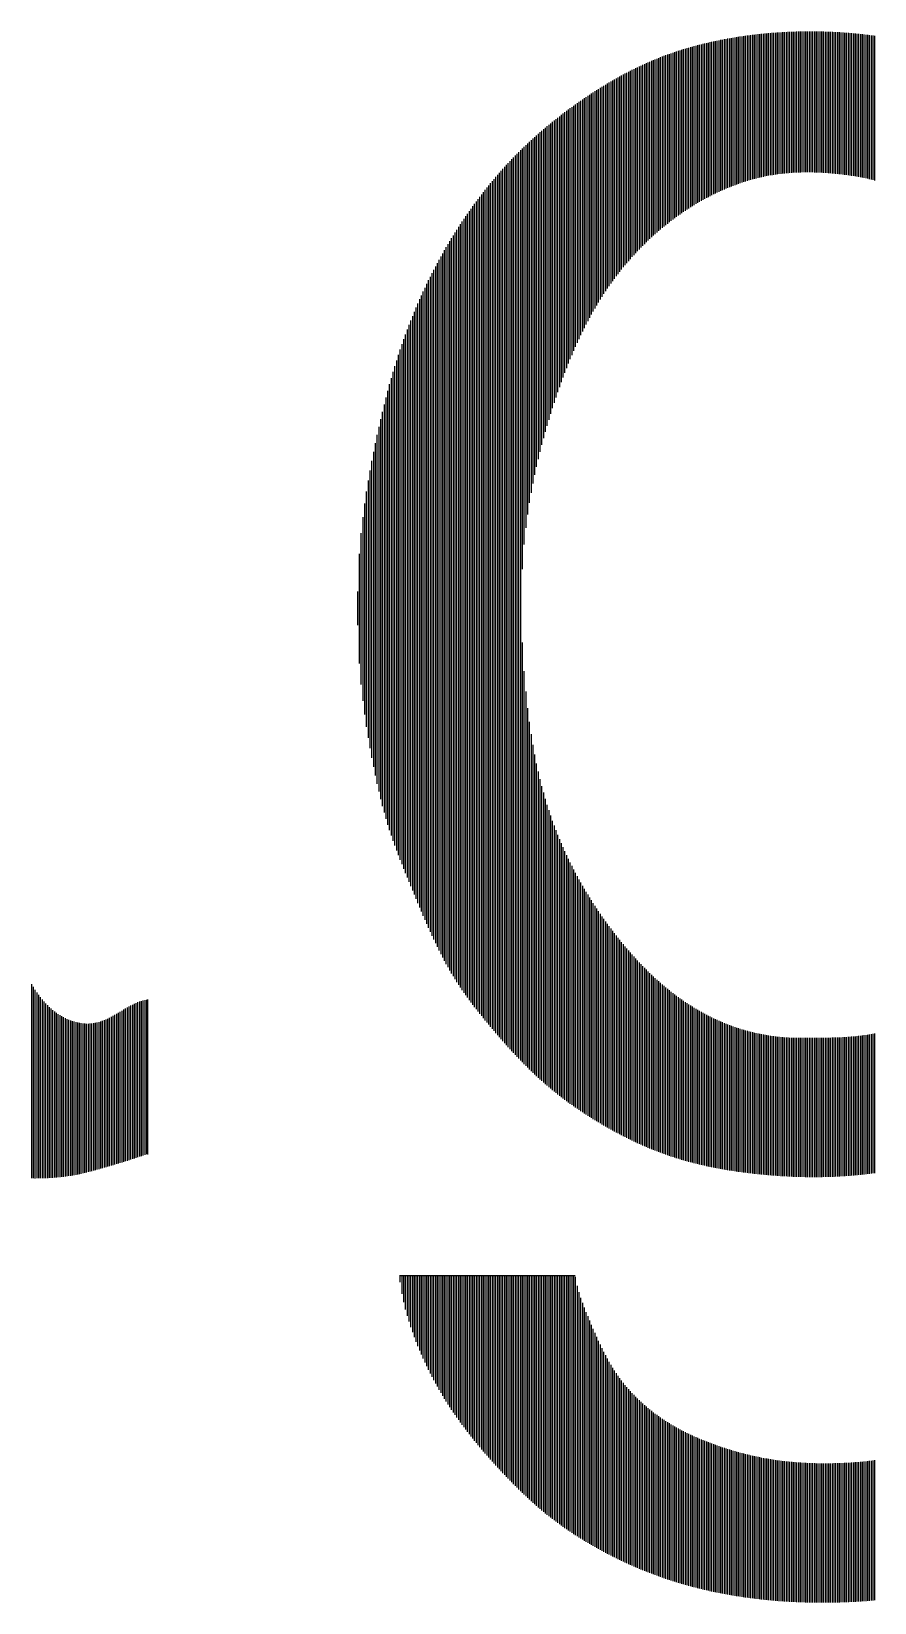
# Model space of a CAD drawing. Extents: x -58 to 5689, y 67 to 4123.
# Drawn here: x 5464.34 to 5485.76, y 299.63 to 339.53 of the extents above; entities that cross this region are included whole.
import ezdxf
from ezdxf.enums import TextEntityAlignment as Align

# ---------------------------------------------------------------- set-up
doc = ezdxf.new("R2010")
doc.units = 0
doc.header["$LTSCALE"] = 30
doc.header["$MEASUREMENT"] = 0
doc.layers.get('0').update_dxf_attribs({"linetype": 'CONTINUOUS'})
doc.layers.add('RLA-FORMATO', color=7, linetype='CONTINUOUS')
doc.layers.add('RLA-LOGO', color=7, linetype='CONTINUOUS')
doc.styles.add('ROMAND', font='romand', dxfattribs={"height": 31.5})
doc.styles.add('ROMANS', font='romans.shx', dxfattribs={"height": 11.25})

# ---------------------------------------------------------------- blocks, each defined once
blk = doc.blocks.new('A$C459C3EB4')
at = {"layer": 'RLA-LOGO', "color": 8, "true_color": 0x707070}
for p, q in [((592.938, -29.921), (592.938, -33.641)), ((592.983, -29.914), (592.983, -33.626)), ((593.028, -29.908), (593.028, -33.611)), ((593.073, -29.901), (593.073, -33.597)), ((593.118, -29.895), (593.118, -33.583)), ((593.163, -29.889), (593.163, -33.569)), ((593.208, -29.884), (593.208, -33.556)), ((593.253, -29.878), (593.253, -33.544)), ((593.298, -29.873), (593.298, -33.532)), ((593.343, -29.867), (593.343, -33.52)), ((593.388, -29.862), (593.388, -33.509)), ((593.433, -29.857), (593.433, -33.498)), ((593.478, -29.853), (593.478, -33.487)), ((593.523, -29.848), (593.523, -33.478)), ((593.568, -29.844), (593.568, -33.468)), ((593.613, -29.839), (593.613, -33.459)), ((593.658, -29.835), (593.658, -33.451)), ((593.703, -29.831), (593.703, -33.442)), ((593.748, -29.828), (593.748, -33.435)), ((593.793, -29.824), (593.793, -33.428)), ((593.838, -29.821), (593.838, -33.421)), ((593.883, -29.818), (593.883, -33.414)), ((593.928, -29.815), (593.928, -33.408)), ((593.973, -29.812), (593.973, -33.403)), ((594.018, -29.809), (594.018, -33.398)), ((594.063, -29.807), (594.063, -33.393)), ((594.108, -29.804), (594.108, -33.389)), ((594.153, -29.802), (594.153, -33.385)), ((594.198, -29.8), (594.198, -33.381)), ((594.243, -29.798), (594.243, -33.378)), ((594.288, -29.796), (594.288, -33.375)), ((594.333, -29.795), (594.333, -33.373)), ((594.378, -29.794), (594.378, -33.37)), ((594.423, -29.792), (594.423, -33.369)), ((594.468, -29.791), (594.468, -33.367)), ((594.513, -29.791), (594.513, -33.366)), ((594.558, -29.79), (594.558, -33.365)), ((594.603, -29.789), (594.603, -33.365)), ((594.648, -29.789), (594.648, -33.365)), ((594.693, -29.789), (594.693, -33.365)), ((594.738, -29.789), (594.738, -33.365)), ((594.783, -29.789), (594.783, -33.366)), ((594.828, -29.789), (594.828, -33.367)), ((594.873, -29.79), (594.873, -33.369)), ((594.918, -29.79), (594.918, -33.371)), ((594.963, -29.791), (594.963, -33.372)), ((595.008, -29.792), (595.008, -33.375)), ((595.053, -29.793), (595.053, -33.377)), ((595.098, -29.795), (595.098, -33.38)), ((595.143, -29.796), (595.143, -33.383)), ((595.188, -29.798), (595.188, -33.387)), ((595.233, -29.8), (595.233, -33.39)), ((595.278, -29.802), (595.278, -33.394)), ((595.323, -29.804), (595.323, -33.398)), ((595.368, -29.806), (595.368, -33.403)), ((595.413, -29.809), (595.413, -33.407)), ((595.458, -29.811), (595.458, -33.412)), ((595.503, -29.814), (595.503, -33.417)), ((595.548, -29.817), (595.548, -33.423)), ((595.593, -29.82), (595.593, -33.428)), ((595.638, -29.824), (595.638, -33.434)), ((595.683, -29.827), (595.683, -33.44)), ((595.728, -29.831), (595.728, -33.446)), ((595.773, -29.835), (595.773, -33.453)), ((595.818, -29.839), (595.818, -33.46)), ((595.863, -29.843), (595.863, -33.467)), ((595.908, -29.847), (595.908, -33.475)), ((595.953, -29.852), (595.953, -33.483)), ((595.998, -29.857), (595.998, -33.491)), ((596.043, -29.861), (596.043, -33.499)), ((596.088, -29.866), (596.088, -33.508)), ((596.133, -29.872), (596.133, -33.518)), ((596.178, -29.877), (596.178, -33.527)), ((596.223, -29.883), (596.223, -33.538)), ((596.268, -29.888), (596.268, -33.548)), ((596.313, -29.894), (596.313, -33.559)), ((596.358, -29.9), (596.358, -33.571)), ((591.273, -30.315), (591.273, -34.533)), ((591.318, -30.3), (591.318, -34.5)), ((591.363, -30.285), (591.363, -34.467)), ((591.408, -30.271), (591.408, -34.436)), ((591.453, -30.256), (591.453, -34.404)), ((591.498, -30.242), (591.498, -34.373)), ((591.543, -30.229), (591.543, -34.343)), ((591.588, -30.215), (591.588, -34.313)), ((591.633, -30.202), (591.633, -34.284)), ((591.678, -30.189), (591.678, -34.255)), ((591.723, -30.176), (591.723, -34.227)), ((591.768, -30.164), (591.768, -34.199)), ((591.813, -30.152), (591.813, -34.171)), ((591.858, -30.14), (591.858, -34.145)), ((591.903, -30.128), (591.903, -34.118)), ((591.948, -30.117), (591.948, -34.092)), ((591.993, -30.106), (591.993, -34.067)), ((592.038, -30.095), (592.038, -34.042)), ((592.083, -30.084), (592.083, -34.018)), ((592.128, -30.074), (592.128, -33.994)), ((592.173, -30.063), (592.173, -33.97)), ((592.218, -30.053), (592.218, -33.947)), ((592.263, -30.043), (592.263, -33.925)), ((592.308, -30.034), (592.308, -33.903)), ((592.353, -30.024), (592.353, -33.881)), ((592.398, -30.015), (592.398, -33.86)), ((592.443, -30.006), (592.443, -33.839)), ((592.488, -29.998), (592.488, -33.819)), ((592.533, -29.989), (592.533, -33.799)), ((592.578, -29.981), (592.578, -33.78)), ((592.623, -29.972), (592.623, -33.761)), ((592.668, -29.965), (592.668, -33.742)), ((592.713, -29.957), (592.713, -33.724)), ((592.758, -29.949), (592.758, -33.707)), ((592.803, -29.942), (592.803, -33.69)), ((592.848, -29.935), (592.848, -33.673)), ((592.893, -29.928), (592.893, -33.657)), ((590.328, -30.702), (590.328, -35.371)), ((590.373, -30.681), (590.373, -35.324)), ((590.418, -30.659), (590.418, -35.278)), ((590.463, -30.638), (590.463, -35.232)), ((590.508, -30.618), (590.508, -35.188)), ((590.553, -30.598), (590.553, -35.144)), ((590.598, -30.578), (590.598, -35.1)), ((590.643, -30.558), (590.643, -35.058)), ((590.688, -30.539), (590.688, -35.016)), ((590.733, -30.52), (590.733, -34.975)), ((590.778, -30.501), (590.778, -34.935)), ((590.823, -30.482), (590.823, -34.895)), ((590.868, -30.464), (590.868, -34.856)), ((590.913, -30.446), (590.913, -34.818)), ((590.958, -30.429), (590.958, -34.78)), ((591.003, -30.412), (591.003, -34.743)), ((591.048, -30.395), (591.048, -34.707)), ((591.093, -30.378), (591.093, -34.671)), ((591.138, -30.362), (591.138, -34.635)), ((591.183, -30.346), (591.183, -34.601)), ((591.228, -30.33), (591.228, -34.567)), ((589.563, -31.114), (589.563, -36.321)), ((589.608, -31.087), (589.608, -36.256)), ((589.653, -31.061), (589.653, -36.192)), ((589.698, -31.035), (589.698, -36.129)), ((589.743, -31.009), (589.743, -36.068)), ((589.788, -30.984), (589.788, -36.008)), ((589.833, -30.959), (589.833, -35.949)), ((589.878, -30.934), (589.878, -35.891)), ((589.923, -30.909), (589.923, -35.835)), ((589.968, -30.885), (589.968, -35.779)), ((590.013, -30.861), (590.013, -35.725)), ((590.058, -30.837), (590.058, -35.672)), ((590.103, -30.814), (590.103, -35.619)), ((590.148, -30.791), (590.148, -35.568)), ((590.193, -30.768), (590.193, -35.517)), ((590.238, -30.746), (590.238, -35.468)), ((590.283, -30.724), (590.283, -35.419)), ((588.933, -31.518), (588.933, -37.412)), ((588.978, -31.487), (588.978, -37.322)), ((589.023, -31.457), (589.023, -37.234)), ((589.068, -31.426), (589.068, -37.147)), ((589.113, -31.397), (589.113, -37.063)), ((589.158, -31.367), (589.158, -36.981)), ((589.203, -31.338), (589.203, -36.901)), ((589.248, -31.309), (589.248, -36.822)), ((589.293, -31.28), (589.293, -36.746)), ((589.338, -31.252), (589.338, -36.671)), ((589.383, -31.223), (589.383, -36.598)), ((589.428, -31.196), (589.428, -36.526)), ((589.473, -31.168), (589.473, -36.456)), ((589.518, -31.141), (589.518, -36.388)), ((588.393, -31.91), (588.393, -38.698)), ((588.438, -31.876), (588.438, -38.575)), ((588.483, -31.842), (588.483, -38.456)), ((588.528, -31.808), (588.528, -38.339)), ((588.573, -31.774), (588.573, -38.225)), ((588.618, -31.741), (588.618, -38.114)), ((588.663, -31.708), (588.663, -38.006)), ((588.708, -31.676), (588.708, -37.901)), ((588.753, -31.644), (588.753, -37.798)), ((588.798, -31.612), (588.798, -37.698)), ((588.843, -31.58), (588.843, -37.601)), ((588.888, -31.549), (588.888, -37.505)), ((587.898, -32.312), (587.898, -40.288)), ((587.943, -32.274), (587.943, -40.12)), ((587.988, -32.235), (587.988, -39.958)), ((588.033, -32.198), (588.033, -39.801)), ((588.078, -32.161), (588.078, -39.65)), ((588.123, -32.124), (588.123, -39.503)), ((588.168, -32.087), (588.168, -39.36)), ((588.213, -32.051), (588.213, -39.221)), ((588.258, -32.015), (588.258, -39.085)), ((588.303, -31.98), (588.303, -38.953)), ((588.348, -31.945), (588.348, -38.824)), ((587.493, -32.678), (587.493, -42.393)), ((587.538, -32.635), (587.538, -42.054)), ((587.583, -32.593), (587.583, -41.762)), ((587.628, -32.552), (587.628, -41.503)), ((587.673, -32.511), (587.673, -41.266)), ((587.718, -32.47), (587.718, -41.047)), ((587.763, -32.43), (587.763, -40.842)), ((587.808, -32.39), (587.808, -40.648)), ((587.853, -32.351), (587.853, -40.464)), ((587.088, -33.084), (587.088, -55.634)), ((587.133, -33.036), (587.133, -55.683)), ((587.178, -32.99), (587.178, -55.732)), ((587.223, -32.943), (587.223, -55.78)), ((587.268, -32.898), (587.268, -55.828)), ((587.313, -32.853), (587.313, -55.875)), ((587.358, -32.808), (587.358, -55.922)), ((587.403, -32.764), (587.403, -43.449)), ((587.448, -32.721), (587.448, -42.817)), ((586.728, -33.484), (586.728, -55.225)), ((586.773, -33.432), (586.773, -55.277)), ((586.818, -33.38), (586.818, -55.329)), ((586.863, -33.329), (586.863, -55.381)), ((586.908, -33.279), (586.908, -55.432)), ((586.953, -33.229), (586.953, -55.483)), ((586.998, -33.18), (586.998, -55.534)), ((587.043, -33.132), (587.043, -55.584)), ((586.413, -33.869), (586.413, -54.848)), ((586.458, -33.812), (586.458, -54.903)), ((586.503, -33.756), (586.503, -54.957)), ((586.548, -33.7), (586.548, -55.011)), ((586.593, -33.645), (586.593, -55.065)), ((586.638, -33.591), (586.638, -55.118)), ((586.683, -33.537), (586.683, -55.172)), ((586.098, -34.291), (586.098, -54.447)), ((586.143, -34.228), (586.143, -54.507)), ((586.188, -34.166), (586.188, -54.565)), ((586.233, -34.105), (586.233, -54.623)), ((586.278, -34.045), (586.278, -54.68)), ((586.323, -33.986), (586.323, -54.736)), ((586.368, -33.927), (586.368, -54.792)), ((585.828, -34.686), (585.828, -54.068)), ((585.873, -34.617), (585.873, -54.135)), ((585.918, -34.55), (585.918, -54.2)), ((585.963, -34.484), (585.963, -54.263)), ((586.008, -34.419), (586.008, -54.326)), ((586.053, -34.354), (586.053, -54.387)), ((585.603, -35.041), (585.603, -53.71)), ((585.648, -34.968), (585.648, -53.785)), ((585.693, -34.896), (585.693, -53.859)), ((585.738, -34.825), (585.738, -53.93)), ((585.783, -34.755), (585.783, -54)), ((585.333, -35.505), (585.333, -53.219)), ((585.378, -35.425), (585.378, -53.305)), ((585.423, -35.346), (585.423, -53.39)), ((585.468, -35.268), (585.468, -53.473)), ((585.513, -35.191), (585.513, -53.554)), ((585.558, -35.116), (585.558, -53.633)), ((585.153, -35.841), (585.153, -52.852)), ((585.198, -35.755), (585.198, -52.946)), ((585.243, -35.671), (585.243, -53.039)), ((585.288, -35.587), (585.288, -53.13)), ((584.928, -36.297), (584.928, -52.352)), ((584.973, -36.202), (584.973, -52.456)), ((585.018, -36.109), (585.018, -52.557)), ((585.063, -36.018), (585.063, -52.657)), ((585.108, -35.929), (585.108, -52.755)), ((584.748, -36.694), (584.748, -51.928)), ((584.793, -36.592), (584.793, -52.036)), ((584.838, -36.491), (584.838, -52.142)), ((584.883, -36.393), (584.883, -52.248)), ((584.613, -37.016), (584.613, -51.602)), ((584.658, -36.906), (584.658, -51.711)), ((584.703, -36.799), (584.703, -51.82)), ((584.433, -37.482), (584.433, -51.163)), ((584.478, -37.361), (584.478, -51.273)), ((584.523, -37.243), (584.523, -51.383)), ((584.568, -37.128), (584.568, -51.493)), ((584.298, -37.866), (584.298, -50.823)), ((584.343, -37.734), (584.343, -50.938)), ((584.388, -37.607), (584.388, -51.051)), ((584.163, -38.287), (584.163, -50.465)), ((584.208, -38.142), (584.208, -50.587)), ((584.253, -38.002), (584.253, -50.707)), ((584.073, -38.59), (584.073, -50.21)), ((584.118, -38.436), (584.118, -50.34)), ((583.938, -39.085), (583.938, -49.785)), ((583.983, -38.915), (583.983, -49.934)), ((584.028, -38.75), (584.028, -50.075)), ((583.848, -39.445), (583.848, -49.46)), ((583.893, -39.262), (583.893, -49.627)), ((583.758, -39.829), (583.758, -49.095)), ((583.803, -39.634), (583.803, -49.283)), ((583.668, -40.242), (583.668, -48.687)), ((583.713, -40.032), (583.713, -48.896)), ((583.578, -40.691), (583.578, -48.236)), ((583.623, -40.461), (583.623, -48.467)), ((583.533, -40.935), (583.533, -47.993)), ((583.443, -41.473), (583.443, -47.45)), ((583.488, -41.194), (583.488, -47.732)), ((583.398, -41.779), (583.398, -47.139)), ((583.353, -42.124), (583.353, -46.787)), ((583.308, -42.529), (583.308, -46.372)), ((583.263, -43.053), (583.263, -45.838)), ((583.218, -44.014), (583.218, -44.866)), ((587.403, -45.309), (587.403, -55.968)), ((587.448, -46.034), (587.448, -56.014)), ((587.493, -46.552), (587.493, -56.059)), ((587.538, -46.972), (587.538, -56.104)), ((587.583, -47.326), (587.583, -56.148)), ((587.628, -47.634), (587.628, -56.192)), ((587.673, -47.907), (587.673, -56.235)), ((587.718, -48.153), (587.718, -56.278)), ((587.763, -48.377), (587.763, -56.32)), ((587.808, -48.583), (587.808, -56.361)), ((587.853, -48.774), (587.853, -56.402)), ((587.898, -48.953), (587.898, -56.443)), ((587.943, -49.12), (587.943, -56.482)), ((587.988, -49.278), (587.988, -56.522)), ((588.033, -49.427), (588.033, -56.561)), ((588.078, -49.569), (588.078, -56.599)), ((588.123, -49.704), (588.123, -56.636)), ((588.168, -49.832), (588.168, -56.673)), ((588.213, -49.956), (588.213, -56.71)), ((588.258, -50.074), (588.258, -56.746)), ((588.303, -50.188), (588.303, -56.782)), ((588.348, -50.298), (588.348, -56.817)), ((588.393, -50.405), (588.393, -56.852)), ((588.438, -50.508), (588.438, -56.886)), ((588.483, -50.608), (588.483, -56.92)), ((588.528, -50.706), (588.528, -56.953)), ((588.573, -50.801), (588.573, -56.986)), ((588.618, -50.893), (588.618, -57.019)), ((588.663, -50.983), (588.663, -57.051)), ((588.708, -51.071), (588.708, -57.083)), ((588.753, -51.157), (588.753, -57.114)), ((588.798, -51.241), (588.798, -57.145)), ((588.843, -51.323), (588.843, -57.176)), ((588.888, -51.404), (588.888, -57.206)), ((588.933, -51.483), (588.933, -57.236)), ((588.978, -51.56), (588.978, -57.265)), ((589.023, -51.636), (589.023, -57.295)), ((589.068, -51.71), (589.068, -57.324)), ((589.113, -51.783), (589.113, -57.352)), ((589.158, -51.855), (589.158, -57.381)), ((589.203, -51.926), (589.203, -57.409)), ((589.248, -51.995), (589.248, -57.437)), ((589.293, -52.063), (589.293, -57.464)), ((589.338, -52.131), (589.338, -57.491)), ((589.383, -52.197), (589.383, -57.518)), ((589.428, -52.262), (589.428, -57.545)), ((589.473, -52.326), (589.473, -57.571)), ((589.518, -52.389), (589.518, -57.597)), ((589.563, -52.451), (589.563, -57.623)), ((589.608, -52.512), (589.608, -57.648)), ((589.653, -52.572), (589.653, -57.674)), ((589.698, -52.632), (589.698, -57.699)), ((589.743, -52.69), (589.743, -57.723)), ((589.788, -52.748), (589.788, -57.748)), ((589.833, -52.805), (589.833, -57.772)), ((589.878, -52.861), (589.878, -57.796)), ((589.923, -52.917), (589.923, -57.819)), ((589.968, -52.971), (589.968, -57.842)), ((590.013, -53.025), (590.013, -57.865)), ((590.058, -53.079), (590.058, -57.888)), ((590.103, -53.131), (590.103, -57.91)), ((590.148, -53.183), (590.148, -57.932)), ((590.193, -53.234), (590.193, -57.954)), ((590.238, -53.284), (590.238, -57.976)), ((590.283, -53.333), (590.283, -57.997)), ((590.328, -53.382), (590.328, -58.018)), ((590.373, -53.43), (590.373, -58.038)), ((590.418, -53.477), (590.418, -58.059)), ((590.463, -53.524), (590.463, -58.079)), ((590.508, -53.57), (590.508, -58.098)), ((590.553, -53.615), (590.553, -58.118)), ((590.598, -53.659), (590.598, -58.137)), ((590.643, -53.703), (590.643, -58.156)), ((590.688, -53.746), (590.688, -58.174)), ((590.733, -53.788), (590.733, -58.192)), ((590.778, -53.83), (590.778, -58.21)), ((574.934, -53.98), (574.934, -58.915)), ((574.979, -54.055), (574.979, -58.915)), ((575.024, -54.126), (575.024, -58.916)), ((575.069, -54.193), (575.069, -58.915)), ((575.114, -54.256), (575.114, -58.915)), ((590.823, -53.871), (590.823, -58.228)), ((590.868, -53.911), (590.868, -58.245)), ((590.913, -53.951), (590.913, -58.262)), ((590.958, -53.99), (590.958, -58.279)), ((591.003, -54.028), (591.003, -58.295)), ((591.048, -54.066), (591.048, -58.311)), ((591.093, -54.103), (591.093, -58.327)), ((591.138, -54.139), (591.138, -58.343)), ((591.183, -54.175), (591.183, -58.358)), ((591.228, -54.21), (591.228, -58.373)), ((591.273, -54.244), (591.273, -58.387)), ((575.159, -54.315), (575.159, -58.914)), ((575.204, -54.372), (575.204, -58.913)), ((575.249, -54.424), (575.249, -58.912)), ((575.294, -54.474), (575.294, -58.91)), ((575.339, -54.521), (575.339, -58.908)), ((575.384, -54.564), (575.384, -58.905)), ((575.429, -54.605), (575.429, -58.903)), ((575.474, -54.644), (575.474, -58.9)), ((577.229, -54.658), (577.229, -58.509)), ((577.274, -54.631), (577.274, -58.495)), ((577.319, -54.604), (577.319, -58.481)), ((577.364, -54.578), (577.364, -58.467)), ((577.409, -54.552), (577.409, -58.453)), ((577.454, -54.528), (577.454, -58.438)), ((577.499, -54.505), (577.499, -58.424)), ((577.544, -54.483), (577.544, -58.409)), ((577.589, -54.463), (577.589, -58.394)), ((577.634, -54.444), (577.634, -58.379)), ((577.679, -54.428), (577.679, -58.363)), ((577.724, -54.413), (577.724, -58.348)), ((577.769, -54.399), (577.769, -58.332)), ((577.814, -54.388), (577.814, -58.315)), ((577.859, -54.378), (577.859, -58.299)), ((577.887, -54.373), (577.887, -58.289)), ((591.318, -54.278), (591.318, -58.401)), ((591.363, -54.311), (591.363, -58.415)), ((591.408, -54.344), (591.408, -58.429)), ((591.453, -54.376), (591.453, -58.442)), ((591.498, -54.407), (591.498, -58.456)), ((591.543, -54.438), (591.543, -58.468)), ((591.588, -54.468), (591.588, -58.481)), ((591.633, -54.498), (591.633, -58.493)), ((591.678, -54.527), (591.678, -58.505)), ((591.723, -54.555), (591.723, -58.517)), ((591.768, -54.583), (591.768, -58.529)), ((591.813, -54.61), (591.813, -58.54)), ((591.858, -54.637), (591.858, -58.551)), ((591.903, -54.663), (591.903, -58.562)), ((575.519, -54.679), (575.519, -58.896)), ((575.564, -54.713), (575.564, -58.892)), ((575.609, -54.744), (575.609, -58.888)), ((575.654, -54.773), (575.654, -58.884)), ((575.699, -54.8), (575.699, -58.879)), ((575.744, -54.825), (575.744, -58.873)), ((575.789, -54.847), (575.789, -58.868)), ((575.834, -54.869), (575.834, -58.862)), ((575.879, -54.888), (575.879, -58.855)), ((575.924, -54.906), (575.924, -58.848)), ((575.969, -54.921), (575.969, -58.841)), ((576.014, -54.936), (576.014, -58.833)), ((576.059, -54.948), (576.059, -58.824)), ((576.104, -54.959), (576.104, -58.816)), ((576.149, -54.968), (576.149, -58.806)), ((576.194, -54.976), (576.194, -58.797)), ((576.239, -54.982), (576.239, -58.786)), ((576.284, -54.986), (576.284, -58.776)), ((576.329, -54.988), (576.329, -58.765)), ((576.374, -54.988), (576.374, -58.754)), ((576.419, -54.987), (576.419, -58.743)), ((576.464, -54.983), (576.464, -58.731)), ((576.509, -54.978), (576.509, -58.719)), ((576.554, -54.97), (576.554, -58.706)), ((576.599, -54.96), (576.599, -58.694)), ((576.644, -54.948), (576.644, -58.681)), ((576.689, -54.934), (576.689, -58.669)), ((576.734, -54.918), (576.734, -58.656)), ((576.779, -54.901), (576.779, -58.643)), ((576.824, -54.882), (576.824, -58.63)), ((576.869, -54.861), (576.869, -58.616)), ((576.914, -54.839), (576.914, -58.603)), ((576.959, -54.816), (576.959, -58.59)), ((577.004, -54.792), (577.004, -58.577)), ((577.049, -54.766), (577.049, -58.563)), ((577.094, -54.74), (577.094, -58.55)), ((577.139, -54.713), (577.139, -58.536)), ((577.184, -54.686), (577.184, -58.523)), ((591.948, -54.689), (591.948, -58.572)), ((591.993, -54.713), (591.993, -58.583)), ((592.038, -54.738), (592.038, -58.593)), ((592.083, -54.762), (592.083, -58.603)), ((592.128, -54.785), (592.128, -58.612)), ((592.173, -54.808), (592.173, -58.622)), ((592.218, -54.83), (592.218, -58.631)), ((592.263, -54.852), (592.263, -58.64)), ((592.308, -54.873), (592.308, -58.649)), ((592.353, -54.894), (592.353, -58.657)), ((592.398, -54.914), (592.398, -58.666)), ((592.443, -54.934), (592.443, -58.674)), ((592.488, -54.953), (592.488, -58.682)), ((592.533, -54.972), (592.533, -58.69)), ((592.578, -54.99), (592.578, -58.697)), ((592.623, -55.008), (592.623, -58.705)), ((592.668, -55.025), (592.668, -58.712)), ((592.713, -55.042), (592.713, -58.719)), ((592.758, -55.058), (592.758, -58.726)), ((592.803, -55.074), (592.803, -58.733)), ((592.848, -55.089), (592.848, -58.74)), ((592.893, -55.104), (592.893, -58.746)), ((592.938, -55.119), (592.938, -58.752)), ((592.983, -55.133), (592.983, -58.758)), ((593.028, -55.146), (593.028, -58.764)), ((593.073, -55.159), (593.073, -58.77)), ((593.118, -55.172), (593.118, -58.776)), ((593.163, -55.184), (593.163, -58.781)), ((593.208, -55.195), (593.208, -58.787)), ((593.253, -55.207), (593.253, -58.792)), ((593.298, -55.217), (593.298, -58.797)), ((593.343, -55.228), (593.343, -58.802)), ((593.388, -55.237), (593.388, -58.807)), ((593.433, -55.247), (593.433, -58.811)), ((593.478, -55.256), (593.478, -58.816)), ((593.523, -55.264), (593.523, -58.82)), ((593.568, -55.272), (593.568, -58.824)), ((593.613, -55.28), (593.613, -58.829)), ((593.658, -55.287), (593.658, -58.833)), ((593.703, -55.294), (593.703, -58.836)), ((593.748, -55.301), (593.748, -58.84)), ((593.793, -55.307), (593.793, -58.844)), ((593.838, -55.312), (593.838, -58.847)), ((593.883, -55.318), (593.883, -58.85)), ((593.928, -55.322), (593.928, -58.853)), ((593.973, -55.327), (593.973, -58.856)), ((594.018, -55.331), (594.018, -58.859)), ((594.063, -55.335), (594.063, -58.862)), ((594.108, -55.338), (594.108, -58.864)), ((594.153, -55.341), (594.153, -58.867)), ((594.198, -55.343), (594.198, -58.869)), ((594.243, -55.345), (594.243, -58.871)), ((594.288, -55.347), (594.288, -58.873)), ((594.333, -55.348), (594.333, -58.875)), ((594.378, -55.349), (594.378, -58.876)), ((594.423, -55.35), (594.423, -58.878)), ((594.468, -55.35), (594.468, -58.879)), ((594.513, -55.351), (594.513, -58.88)), ((594.558, -55.35), (594.558, -58.881)), ((594.603, -55.35), (594.603, -58.882)), ((594.648, -55.35), (594.648, -58.883)), ((594.693, -55.349), (594.693, -58.883)), ((594.738, -55.349), (594.738, -58.883)), ((594.783, -55.348), (594.783, -58.884)), ((594.828, -55.347), (594.828, -58.884)), ((594.873, -55.346), (594.873, -58.884)), ((594.918, -55.346), (594.918, -58.883)), ((594.963, -55.345), (594.963, -58.883)), ((595.008, -55.345), (595.008, -58.882)), ((595.053, -55.344), (595.053, -58.881)), ((595.098, -55.344), (595.098, -58.88)), ((595.143, -55.344), (595.143, -58.879)), ((595.188, -55.343), (595.188, -58.878)), ((595.233, -55.343), (595.233, -58.876)), ((595.278, -55.342), (595.278, -58.875)), ((595.323, -55.342), (595.323, -58.873)), ((595.368, -55.34), (595.368, -58.871)), ((595.413, -55.339), (595.413, -58.869)), ((595.458, -55.337), (595.458, -58.866)), ((595.503, -55.335), (595.503, -58.864)), ((595.548, -55.333), (595.548, -58.861)), ((595.593, -55.331), (595.593, -58.858)), ((595.638, -55.328), (595.638, -58.855)), ((595.683, -55.325), (595.683, -58.852)), ((595.728, -55.321), (595.728, -58.849)), ((595.773, -55.317), (595.773, -58.845)), ((595.818, -55.313), (595.818, -58.841)), ((595.863, -55.309), (595.863, -58.837)), ((595.908, -55.304), (595.908, -58.833)), ((595.953, -55.299), (595.953, -58.829)), ((595.998, -55.294), (595.998, -58.824)), ((596.043, -55.288), (596.043, -58.819)), ((596.088, -55.282), (596.088, -58.814)), ((596.133, -55.276), (596.133, -58.809)), ((596.178, -55.269), (596.178, -58.804)), ((596.223, -55.262), (596.223, -58.798)), ((596.268, -55.254), (596.268, -58.793)), ((596.313, -55.246), (596.313, -58.787)), ((596.358, -55.238), (596.358, -58.781)), ((577.887, -58.289), (577.905, -58.297)), ((584.284, -61.384), (588.748, -61.384)), ((584.298, -61.384), (584.298, -61.554)), ((584.343, -61.384), (584.343, -61.851)), ((584.388, -61.384), (584.388, -62.063)), ((584.433, -61.384), (584.433, -62.242)), ((584.478, -61.384), (584.478, -62.403)), ((584.523, -61.384), (584.523, -62.552)), ((584.568, -61.384), (584.568, -62.691)), ((584.613, -61.384), (584.613, -62.823)), ((584.658, -61.384), (584.658, -62.947)), ((584.703, -61.384), (584.703, -63.065)), ((584.748, -61.384), (584.748, -63.179)), ((584.793, -61.384), (584.793, -63.287)), ((584.838, -61.384), (584.838, -63.392)), ((584.883, -61.384), (584.883, -63.493)), ((584.928, -61.384), (584.928, -63.591)), ((584.973, -61.384), (584.973, -63.686)), ((585.018, -61.384), (585.018, -63.778)), ((585.063, -61.384), (585.063, -63.868)), ((585.108, -61.384), (585.108, -63.955)), ((585.153, -61.384), (585.153, -64.04)), ((585.198, -61.384), (585.198, -64.123)), ((585.243, -61.384), (585.243, -64.204)), ((585.288, -61.384), (585.288, -64.284)), ((585.333, -61.384), (585.333, -64.361)), ((585.378, -61.384), (585.378, -64.437)), ((585.423, -61.384), (585.423, -64.511)), ((585.468, -61.384), (585.468, -64.584)), ((585.513, -61.384), (585.513, -64.655)), ((585.558, -61.384), (585.558, -64.724)), ((585.603, -61.384), (585.603, -64.792)), ((585.648, -61.384), (585.648, -64.859)), ((585.693, -61.384), (585.693, -64.925)), ((585.738, -61.384), (585.738, -64.989)), ((585.783, -61.384), (585.783, -65.052)), ((585.828, -61.384), (585.828, -65.115)), ((585.873, -61.384), (585.873, -65.176)), ((585.918, -61.384), (585.918, -65.236)), ((585.963, -61.384), (585.963, -65.296)), ((586.008, -61.384), (586.008, -65.354)), ((586.053, -61.384), (586.053, -65.412)), ((586.098, -61.384), (586.098, -65.469)), ((586.143, -61.384), (586.143, -65.526)), ((586.188, -61.384), (586.188, -65.581)), ((586.233, -61.384), (586.233, -65.636)), ((586.278, -61.384), (586.278, -65.691)), ((586.323, -61.384), (586.323, -65.745)), ((586.368, -61.384), (586.368, -65.798)), ((586.413, -61.384), (586.413, -65.85)), ((586.458, -61.384), (586.458, -65.903)), ((586.503, -61.384), (586.503, -65.954)), ((586.548, -61.384), (586.548, -66.005)), ((586.593, -61.384), (586.593, -66.056)), ((586.638, -61.384), (586.638, -66.106)), ((586.683, -61.384), (586.683, -66.156)), ((586.728, -61.384), (586.728, -66.206)), ((586.773, -61.384), (586.773, -66.255)), ((586.818, -61.384), (586.818, -66.303)), ((586.863, -61.384), (586.863, -66.352)), ((586.908, -61.384), (586.908, -66.4)), ((586.953, -61.384), (586.953, -66.448)), ((586.998, -61.384), (586.998, -66.495)), ((587.043, -61.384), (587.043, -66.542)), ((587.088, -61.384), (587.088, -66.588)), ((587.133, -61.384), (587.133, -66.634)), ((587.178, -61.384), (587.178, -66.68)), ((587.223, -61.384), (587.223, -66.725)), ((587.268, -61.384), (587.268, -66.77)), ((587.313, -61.384), (587.313, -66.815)), ((587.358, -61.384), (587.358, -66.859)), ((587.403, -61.384), (587.403, -66.902)), ((587.448, -61.384), (587.448, -66.945)), ((587.493, -61.384), (587.493, -66.988)), ((587.538, -61.384), (587.538, -67.03)), ((587.583, -61.384), (587.583, -67.071)), ((587.628, -61.384), (587.628, -67.112)), ((587.673, -61.384), (587.673, -67.153)), ((587.718, -61.384), (587.718, -67.193)), ((587.763, -61.384), (587.763, -67.233)), ((587.808, -61.384), (587.808, -67.272)), ((587.853, -61.384), (587.853, -67.31)), ((587.898, -61.384), (587.898, -67.348)), ((587.943, -61.384), (587.943, -67.386)), ((587.988, -61.384), (587.988, -67.423)), ((588.033, -61.384), (588.033, -67.459)), ((588.078, -61.384), (588.078, -67.495)), ((588.123, -61.384), (588.123, -67.53)), ((588.168, -61.384), (588.168, -67.565)), ((588.213, -61.384), (588.213, -67.599)), ((588.258, -61.384), (588.258, -67.633)), ((588.303, -61.384), (588.303, -67.667)), ((588.348, -61.384), (588.348, -67.699)), ((588.393, -61.384), (588.393, -67.732)), ((588.438, -61.384), (588.438, -67.764)), ((588.483, -61.384), (588.483, -67.796)), ((588.528, -61.384), (588.528, -67.827)), ((588.573, -61.384), (588.573, -67.858)), ((588.618, -61.384), (588.618, -67.888)), ((588.663, -61.384), (588.663, -67.918)), ((588.708, -61.384), (588.708, -67.948)), ((588.753, -61.418), (588.753, -67.977)), ((588.798, -61.641), (588.798, -68.006)), ((588.843, -61.808), (588.843, -68.034)), ((588.888, -61.95), (588.888, -68.063)), ((588.933, -62.078), (588.933, -68.09)), ((588.978, -62.197), (588.978, -68.118)), ((589.023, -62.31), (589.023, -68.145)), ((589.068, -62.419), (589.068, -68.172)), ((589.113, -62.526), (589.113, -68.198)), ((589.158, -62.632), (589.158, -68.225)), ((589.203, -62.737), (589.203, -68.25)), ((589.248, -62.841), (589.248, -68.276)), ((589.293, -62.943), (589.293, -68.301)), ((589.338, -63.042), (589.338, -68.326)), ((589.383, -63.139), (589.383, -68.351)), ((589.428, -63.232), (589.428, -68.375)), ((589.473, -63.323), (589.473, -68.4)), ((589.518, -63.41), (589.518, -68.423)), ((589.563, -63.494), (589.563, -68.447)), ((589.608, -63.575), (589.608, -68.47)), ((589.653, -63.652), (589.653, -68.493)), ((589.698, -63.726), (589.698, -68.516)), ((589.743, -63.797), (589.743, -68.539)), ((589.788, -63.864), (589.788, -68.561)), ((589.833, -63.929), (589.833, -68.583)), ((589.878, -63.991), (589.878, -68.605)), ((589.923, -64.051), (589.923, -68.626)), ((589.968, -64.109), (589.968, -68.648)), ((590.013, -64.164), (590.013, -68.669)), ((590.058, -64.218), (590.058, -68.689)), ((590.103, -64.27), (590.103, -68.71)), ((590.148, -64.32), (590.148, -68.73)), ((590.193, -64.369), (590.193, -68.75)), ((590.238, -64.416), (590.238, -68.77)), ((590.283, -64.462), (590.283, -68.79)), ((590.328, -64.507), (590.328, -68.809)), ((590.373, -64.55), (590.373, -68.828)), ((590.418, -64.592), (590.418, -68.847)), ((590.463, -64.633), (590.463, -68.865)), ((590.508, -64.673), (590.508, -68.883)), ((590.553, -64.712), (590.553, -68.901)), ((590.598, -64.75), (590.598, -68.919)), ((590.643, -64.787), (590.643, -68.937)), ((590.688, -64.823), (590.688, -68.954)), ((590.733, -64.858), (590.733, -68.971)), ((590.778, -64.892), (590.778, -68.988)), ((590.823, -64.925), (590.823, -69.005)), ((590.868, -64.957), (590.868, -69.021)), ((590.913, -64.989), (590.913, -69.037)), ((590.958, -65.02), (590.958, -69.053)), ((591.003, -65.05), (591.003, -69.068)), ((591.048, -65.079), (591.048, -69.084)), ((591.093, -65.108), (591.093, -69.099)), ((591.138, -65.136), (591.138, -69.114)), ((591.183, -65.163), (591.183, -69.128)), ((591.228, -65.19), (591.228, -69.143)), ((591.273, -65.216), (591.273, -69.157)), ((591.318, -65.241), (591.318, -69.171)), ((591.363, -65.266), (591.363, -69.185)), ((591.408, -65.291), (591.408, -69.198)), ((591.453, -65.315), (591.453, -69.212)), ((591.498, -65.338), (591.498, -69.225)), ((591.543, -65.361), (591.543, -69.237)), ((591.588, -65.383), (591.588, -69.25)), ((591.633, -65.405), (591.633, -69.263)), ((591.678, -65.427), (591.678, -69.275)), ((591.723, -65.448), (591.723, -69.287)), ((591.768, -65.468), (591.768, -69.299)), ((591.813, -65.488), (591.813, -69.31)), ((591.858, -65.508), (591.858, -69.322)), ((591.903, -65.528), (591.903, -69.333)), ((591.948, -65.547), (591.948, -69.344)), ((591.993, -65.565), (591.993, -69.354)), ((592.038, -65.583), (592.038, -69.365)), ((592.083, -65.601), (592.083, -69.375)), ((592.128, -65.619), (592.128, -69.386)), ((592.173, -65.636), (592.173, -69.396)), ((592.218, -65.653), (592.218, -69.405)), ((592.263, -65.669), (592.263, -69.415)), ((592.308, -65.686), (592.308, -69.424)), ((592.353, -65.701), (592.353, -69.434)), ((592.398, -65.717), (592.398, -69.443)), ((592.443, -65.732), (592.443, -69.452)), ((592.488, -65.748), (592.488, -69.46)), ((592.533, -65.762), (592.533, -69.469)), ((592.578, -65.777), (592.578, -69.477)), ((592.623, -65.791), (592.623, -69.485)), ((592.668, -65.805), (592.668, -69.493)), ((592.713, -65.819), (592.713, -69.501)), ((592.758, -65.832), (592.758, -69.509)), ((592.803, -65.845), (592.803, -69.516)), ((592.848, -65.858), (592.848, -69.523)), ((592.893, -65.871), (592.893, -69.53)), ((592.938, -65.883), (592.938, -69.537)), ((592.983, -65.895), (592.983, -69.544)), ((593.028, -65.907), (593.028, -69.551)), ((593.073, -65.918), (593.073, -69.557)), ((593.118, -65.93), (593.118, -69.563)), ((593.163, -65.94), (593.163, -69.57)), ((593.208, -65.951), (593.208, -69.575)), ((593.253, -65.961), (593.253, -69.581)), ((593.298, -65.972), (593.298, -69.587)), ((593.343, -65.981), (593.343, -69.592)), ((593.388, -65.991), (593.388, -69.598)), ((593.433, -66), (593.433, -69.603)), ((593.478, -66.009), (593.478, -69.608)), ((593.523, -66.018), (593.523, -69.613)), ((593.568, -66.026), (593.568, -69.617)), ((593.613, -66.034), (593.613, -69.622)), ((593.658, -66.042), (593.658, -69.626)), ((593.703, -66.049), (593.703, -69.63)), ((593.748, -66.057), (593.748, -69.634)), ((593.793, -66.064), (593.793, -69.638)), ((593.838, -66.07), (593.838, -69.642)), ((593.883, -66.077), (593.883, -69.646)), ((593.928, -66.083), (593.928, -69.649)), ((593.973, -66.089), (593.973, -69.652)), ((594.018, -66.094), (594.018, -69.656)), ((594.063, -66.099), (594.063, -69.659)), ((594.108, -66.104), (594.108, -69.661)), ((594.153, -66.109), (594.153, -69.664)), ((594.198, -66.114), (594.198, -69.667)), ((594.243, -66.118), (594.243, -69.669)), ((594.288, -66.122), (594.288, -69.671)), ((594.333, -66.126), (594.333, -69.674)), ((594.378, -66.129), (594.378, -69.676)), ((594.423, -66.132), (594.423, -69.678)), ((594.468, -66.135), (594.468, -69.679)), ((594.513, -66.138), (594.513, -69.681)), ((594.558, -66.141), (594.558, -69.682)), ((594.603, -66.143), (594.603, -69.684)), ((594.648, -66.145), (594.648, -69.685)), ((594.693, -66.147), (594.693, -69.686)), ((594.738, -66.149), (594.738, -69.687)), ((594.783, -66.15), (594.783, -69.688)), ((594.828, -66.152), (594.828, -69.688)), ((594.873, -66.153), (594.873, -69.689)), ((594.918, -66.153), (594.918, -69.689)), ((594.963, -66.154), (594.963, -69.689)), ((595.008, -66.154), (595.008, -69.689)), ((595.053, -66.155), (595.053, -69.689)), ((595.098, -66.155), (595.098, -69.689)), ((595.143, -66.155), (595.143, -69.689)), ((595.188, -66.154), (595.188, -69.689)), ((595.233, -66.154), (595.233, -69.688)), ((595.278, -66.153), (595.278, -69.688)), ((595.323, -66.152), (595.323, -69.687)), ((595.368, -66.151), (595.368, -69.686)), ((595.413, -66.15), (595.413, -69.685)), ((595.458, -66.148), (595.458, -69.684)), ((595.503, -66.147), (595.503, -69.682)), ((595.548, -66.145), (595.548, -69.681)), ((595.593, -66.143), (595.593, -69.679)), ((595.638, -66.141), (595.638, -69.678)), ((595.683, -66.138), (595.683, -69.676)), ((595.728, -66.136), (595.728, -69.674)), ((595.773, -66.133), (595.773, -69.672)), ((595.818, -66.13), (595.818, -69.669)), ((595.863, -66.127), (595.863, -69.667)), ((595.908, -66.124), (595.908, -69.664)), ((595.953, -66.12), (595.953, -69.662)), ((595.998, -66.116), (595.998, -69.659)), ((596.043, -66.112), (596.043, -69.656)), ((596.088, -66.107), (596.088, -69.653)), ((596.133, -66.103), (596.133, -69.649)), ((596.178, -66.098), (596.178, -69.646)), ((596.223, -66.093), (596.223, -69.642)), ((596.268, -66.087), (596.268, -69.638)), ((596.313, -66.081), (596.313, -69.635)), ((596.358, -66.075), (596.358, -69.63))]:
    blk.add_line(p, q, dxfattribs=at)
blk = doc.blocks.new('viñeta-rl')
blk.add_blockref('A$C459C3EB4', (-797.494, 299.998))
at = {"layer": 'RLA-FORMATO', "color": 4, "style": 'ROMAND'}
for tag, p in [('DESAR', (-1255.783, 233.263)), ('PRELIM', (-1123.111, 233.263)), ('PROP', (-989.639, 233.263)), ('CONST', (-823.737, 233.263))]:
    blk.add_attdef(tag, p, '', height=16, dxfattribs=at)
at = {"layer": 'RLA-FORMATO', "color": 2, "style": 'ROMANS'}
for tag, p, height in [('REVNO1', (-1394.08, 180.648), 10), ('DETNO1', (-1358.401, 180.648), 10), ('FECHA1', (-880.483, 180.648), 10), ('REVNO2', (-1394.08, 155.648), 10), ('DETNO2', (-1358.401, 155.648), 10), ('FECHA2', (-880.483, 155.648), 10), ('REVNO3', (-1394.08, 130.649), 10), ('DETNO3', (-1358.401, 130.649), 10), ('FECHA3', (-880.483, 130.649), 10), ('REVNO4', (-1394.08, 105.649), 10), ('DETNO4', (-1358.401, 105.649), 10), ('FECHA4', (-880.483, 105.649), 10), ('REVNO5', (-1394.08, 80.649), 11.25), ('DETNO5', (-1358.401, 80.649), 10), ('FECHA5', (-880.483, 80.649), 10), ('REVNO6', (-1392.274, 55.649), 10), ('DETNO6', (-1356.594, 55.649), 10), ('FECHA6', (-878.676, 55.649), 10), ('INGENIERO', (-741.067, 33.399), 10), ('DIBUJANTE', (-571.615, 33.401), 10), ('REVNO7', (-1394.08, 30.65), 10), ('DETNO7', (-1358.401, 30.65), 10), ('FECHA7', (-880.483, 30.65), 10), ('REVNO8', (-1394.08, 8.603), 10), ('DETNO8', (-1358.401, 8.603), 10), ('FECHA8', (-880.483, 8.603), 10), ('PROYECTISTA', (-740.886, 4.812), 10), ('INGENIERO', (-568.569, 4.615), 10)]:
    blk.add_attdef(tag, p, '', height=height, dxfattribs=at)
for tag, p in [('PERSNO1', (-946.608, 180.648)), ('PERSNO2', (-946.608, 155.648)), ('PERSNO3', (-946.608, 130.649)), ('PERSNO4', (-946.608, 105.649)), ('PERSNO5', (-946.608, 80.649)), ('PERSNO6', (-946.608, 55.649)), ('PERSNO7', (-946.608, 30.65)), ('PERSNO8', (-946.608, 8.603))]:
    blk.add_attdef(tag, text='', height=10, dxfattribs=at).set_placement(p, align=Align.CENTER)
at = {"layer": 'RLA-FORMATO', "color": 5, "style": 'ROMAND'}
blk.add_attdef('PROYECTO', text='', height=16.9, dxfattribs=at).set_placement((-289.167, 165.033), align=Align.MIDDLE)
for tag, p in [('TITULO1', (-567.962, 108.18)), ('TITULO2', (-567.962, 74.225))]:
    blk.add_attdef(tag, p, '', height=20, dxfattribs=at)
at = {"layer": 'RLA-FORMATO', "color": 2, "style": 'ROMANS'}
for tag, p in [('NOMARCH', (-1424.041, 5.527)), ('FECHA', (-1406.947, 5.527))]:
    blk.add_attdef(tag, p, '', height=11.25, rotation=90, dxfattribs=at)
at = {"layer": 'RLA-FORMATO', "color": 5, "style": 'ROMAND', "width": 0.967839}
blk.add_attdef('NUMERO', text='', height=24, dxfattribs=at).set_placement((-290.268, 13.329), (-62.411, 13.329), align=Align.FIT)
at = {"layer": 'RLA-FORMATO', "color": 5, "style": 'ROMAND', "flags": 12}
blk.add_attdef('REVISION', text='', height=24, dxfattribs=at).set_placement((-24.501, 25.329), align=Align.MIDDLE)

msp = doc.modelspace()

# ---------------------------------------------------------------- block references
at = {"layer": 'RLA-FORMATO', "xscale": 1.00001000010004, "yscale": 1.00001000010004, "zscale": 1.00001000010004}
msp.add_blockref('viñeta-rl', (5686.902, 69.319), dxfattribs=at)

doc.saveas('drawing.dxf')
